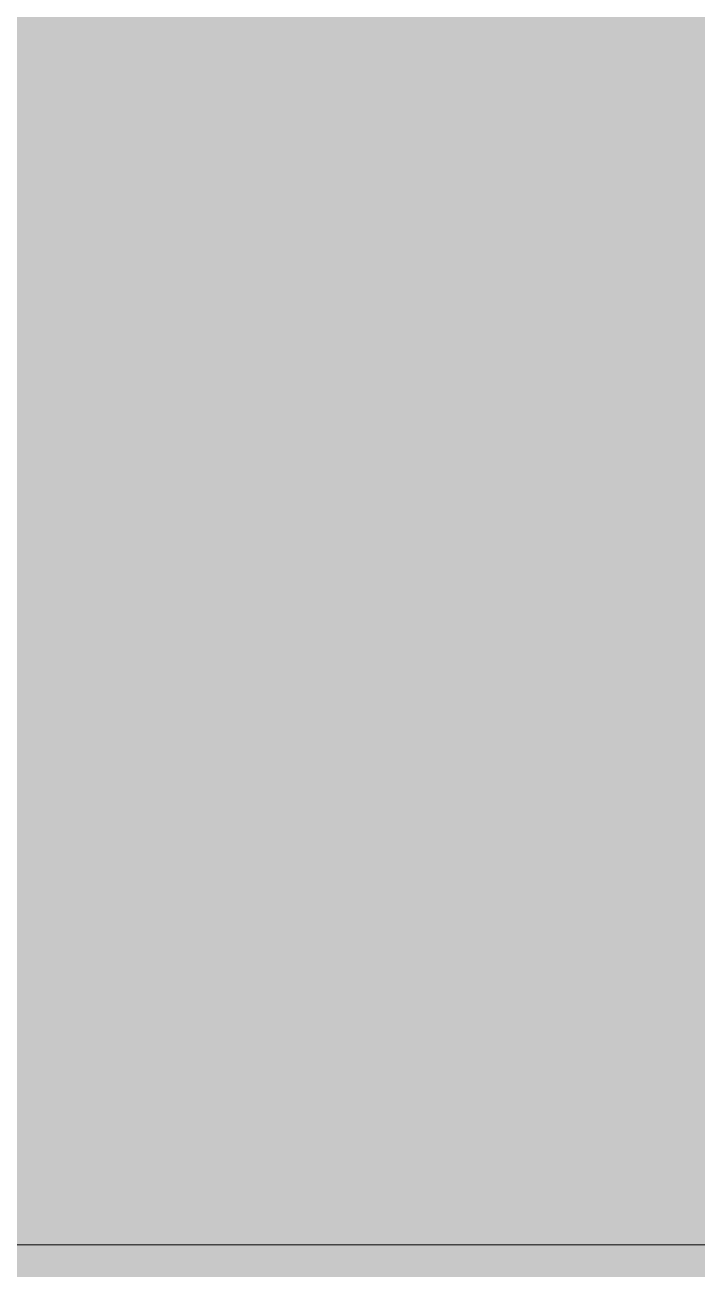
# Model space of a CAD drawing. Header units: millimetres. Extents: x 81773 to 282675, y -8553 to 29000.
# Drawn here: x 117912.12 to 117912.671, y 170.98 to 171.999 of the extents above; entities that cross this region are included whole.
import ezdxf

# ---------------------------------------------------------------- set-up
doc = ezdxf.new("R2010")
doc.units = ezdxf.units.MM
doc.layers.add('A-WALL-FNSH-1', color=9, linetype='Continuous', lineweight=9, true_color=0x808080)
doc.layers.add('Знаки', color=7, linetype='Continuous', lineweight=9)

# ---------------------------------------------------------------- blocks, each defined once
blk = doc.blocks.new('Зашивка без перфорации М3_2_1 - М3_2_18-32617832-План раскладки напольных покрытий 3 этажа в осях 23-33')
at = {"layer": 'Знаки'}
blk.add_hatch(color=256, dxfattribs=at).paths.add_polyline_path([(612.9877, 171.359), (-428.1901, 171.359), (-428.1901, -179.9354), (950.2411, -179.9354), (950.2411, 171.359), (931.2986, 171.359)])

msp = doc.modelspace()

# ---------------------------------------------------------------- linework, layer by layer
at = {"layer": 'A-WALL-FNSH-1'}
msp.add_line((124809, 171), (109770.9999, 171), dxfattribs=at)

# ---------------------------------------------------------------- block references
at = {"layer": 'Знаки', "rotation": 180}
msp.add_blockref('Зашивка без перфорации М3_2_1 - М3_2_18-32617832-План раскладки напольных покрытий 3 этажа в осях 23-33', (118861.8099, 341.359), dxfattribs=at)

doc.saveas('drawing.dxf')
